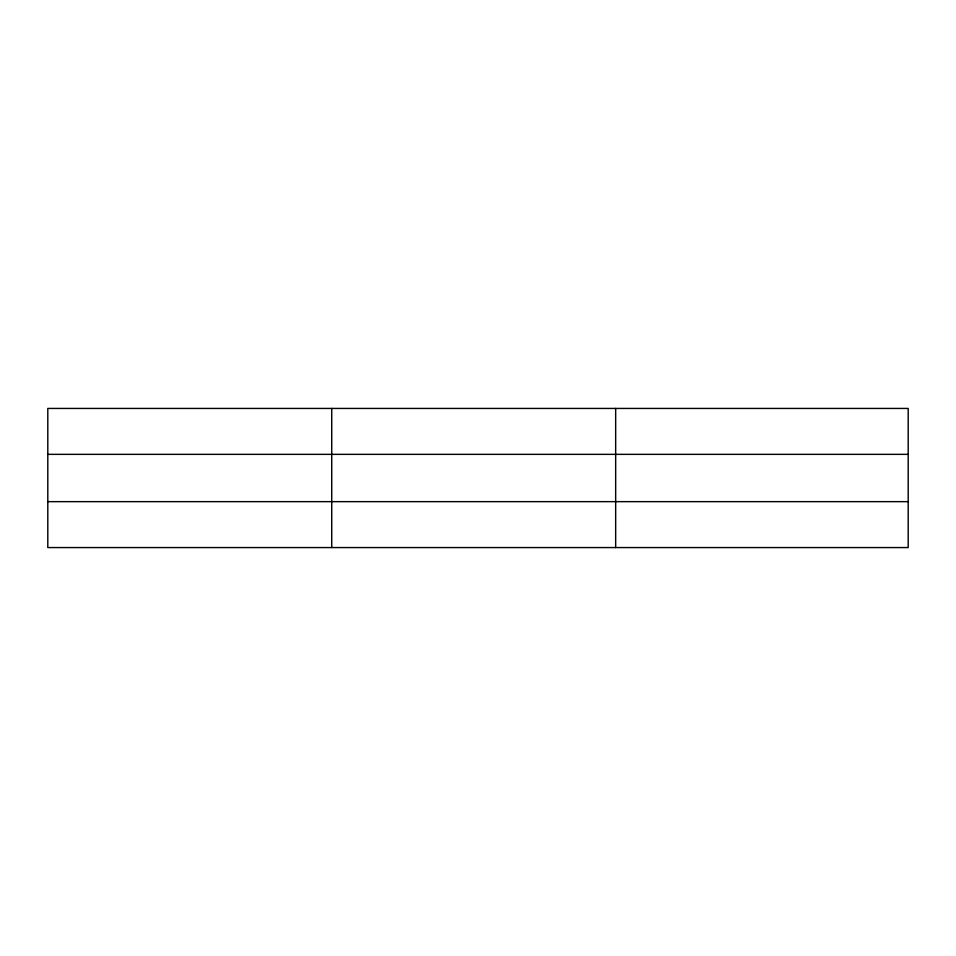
<?xml version="1.0" encoding="UTF-8"?>
<svg xmlns="http://www.w3.org/2000/svg" width="956" height="956" viewBox="0 0 956 956"><rect width="100%" height="100%" fill="white"/><g stroke="black" fill="none" stroke-linecap="round" stroke-linejoin="round"><path stroke-width="1.43" d="M331.732 547.561L331.732 408.439M615.664 547.561L615.664 408.439M908.2 454.351L908.2 408.439L47.8 408.439L47.8 547.561L908.2 547.561L908.2 454.351L47.8 454.351M47.8 501.649L908.2 501.649"/></g></svg>
